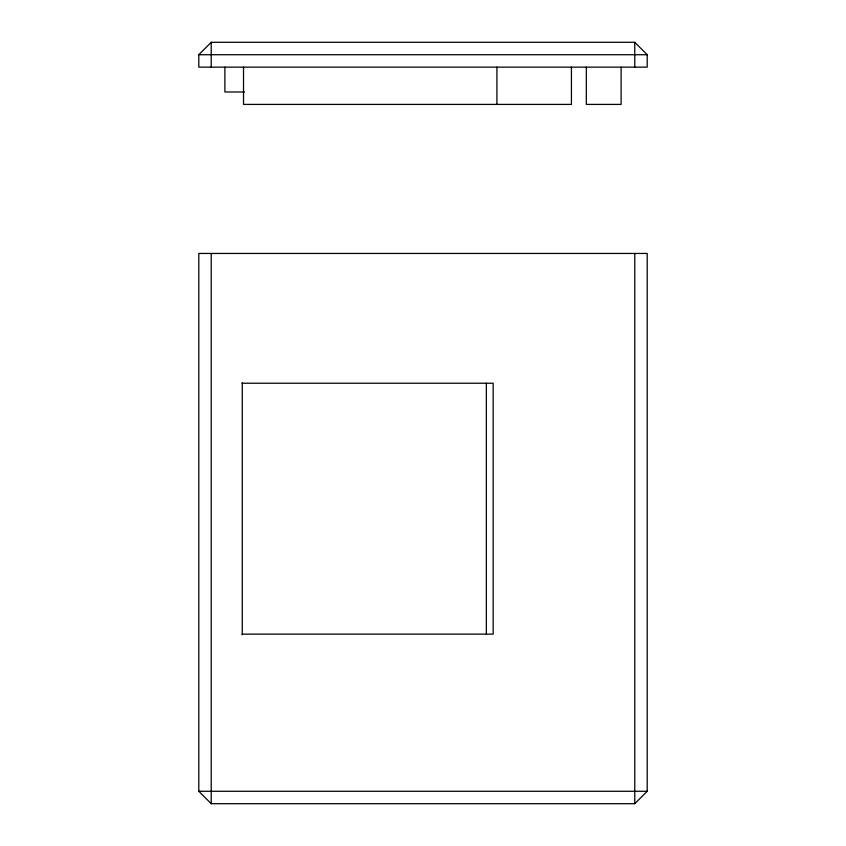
<?xml version="1.0" encoding="UTF-8"?>
<svg xmlns="http://www.w3.org/2000/svg" width="846" height="846" viewBox="0 0 846 846"><rect width="100%" height="100%" fill="white"/><g stroke="black" fill="none" stroke-linecap="round" stroke-linejoin="round"><path stroke-width="1.27" d="M198.799 54.726L211.225 42.3L634.775 42.3L647.201 54.726L647.201 67.141L198.799 67.141L198.799 54.726L647.201 54.726M634.775 803.7L647.201 791.274L647.201 253.451L198.799 253.451L198.799 791.274L211.225 803.7L634.775 803.7L634.775 253.451M244.526 91.981L224.888 91.981L224.888 67.141M242.051 383.238L493.176 383.238L493.176 634.14L242.051 634.14M198.799 791.274L647.201 791.274M634.775 42.3L634.775 67.141M621.112 67.141L621.112 104.407L586.331 104.407L586.331 67.141M571.431 67.141L571.431 104.407L243.521 104.407L243.521 67.141M496.909 67.141L496.909 104.407M486.344 383.238L486.344 634.14M242.273 382.762L242.273 634.786M211.225 42.3L211.225 67.141M211.225 253.451L211.225 803.7"/></g></svg>
